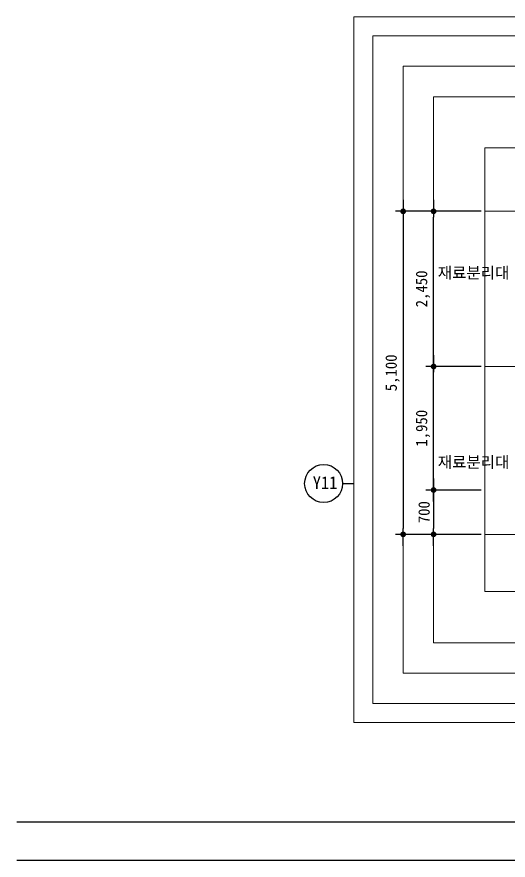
# Model space of a CAD drawing. Header units: millimetres. Extents: x -423835 to -174325, y -1379898 to -1311126.
# Drawn here: x -423835 to -416083, y -1362732 to -1349419 of the extents above; entities that cross this region are included whole.
import ezdxf
from ezdxf.enums import TextEntityAlignment as Align

# ---------------------------------------------------------------- set-up
doc = ezdxf.new("R2010")
doc.units = ezdxf.units.MM
doc.header["$LTSCALE"] = 100
doc.header["$MEASUREMENT"] = 0
doc.header["$PDSIZE"] = -10
doc.linetypes.add('CEN', pattern=[62, 60, -1, 0, -1])
doc.layers.get('0').update_dxf_attribs({"linetype": 'CONTINUOUS'})
doc.layers.get('Defpoints').update_dxf_attribs({"color": 153, "linetype": 'CONTINUOUS'})
for name, color, linetype, lineweight in [('A-AXIS-BUBL', 7, 'CONTINUOUS', 25), ('A-AXIS-LINE', 1, 'CEN', 15), ('A-XXXX-TXT2', 3, 'CONTINUOUS', 25)]:
    doc.layers.add(name, color=color, linetype=linetype, lineweight=lineweight)
doc.layers.add('A-DIMS', color=7, linetype='CONTINUOUS')
doc.layers.add('AA-TEX-2', color=3, linetype='CONTINUOUS')
doc.layers.add('A-XXXX-NPLT', color=144, linetype='CONTINUOUS', lineweight=0, plot=False)
doc.styles.add('HY울릉도L', font='')
doc.styles.add('돋움체', font='')
doc.styles.get('HY울릉도L').set_extended_font_data('HYwulM')
doc.styles.get('돋움체').set_extended_font_data('DotumChe')
doc.dimstyles.new('CDIM', dxfattribs={"dimtxt": 3, "dimasz": 1.5, "dimexe": 2, "dimexo": 1, "dimgap": 1, "dimtad": 1, "dimdec": 0, "dimrnd": 0.5, "dimzin": 0, "dimdsep": 32, "dimlunit": 6, "dimtxsty": 'HY울릉도L', "dimblk1": '_CIDOT', "dimblk2": '_CIDOT', "dimsah": 1, "dimcen": 5.5, "dimclrd": 2, "dimclre": 2, "dimclrt": 7, "dimadec": 0, "dimazin": 0, "dimtfac": 1, "dimtdec": 0, "dimtix": 1, "dimtmove": 2, "dimatfit": 1, "dimldrblk": '_CIDOT', "dimfxl": 1, "dimtolj": 1, "dimtzin": 0, "dimlwd": -1, "dimarcsym": 0})

# ---------------------------------------------------------------- blocks, each defined once
blk = doc.blocks.new('A$C028158C4')
at = {"layer": 'A-AXIS-BUBL', "ltscale": 0.2}
blk.add_line((0, 0), (0, 175), dxfattribs=at)
blk.add_circle((3, 475), 300, dxfattribs=at)
blk = doc.blocks.new('_CIDOT')
at = {"color": 0, "linetype": 'ByBlock'}
blk.add_line((2, 0), (-1, 0), dxfattribs=at)
at = {"color": 0, "linetype": 'ByBlock', "const_width": 0.5}
blk.add_lwpolyline([(-0.25, 0, 1), (0.25, 0, 1)], format="xyb", close=True, dxfattribs=at)
blk = doc.blocks.new('*D387')
at = {"layer": 'A-DIMS', "lineweight": -2, "transparency": 16777216}
for p, q in [((-416509, -1352489), (-417859, -1352489)), ((-416509, -1357589), (-417859, -1357589))]:
    blk.add_line(p, q, dxfattribs=at)
at = {"layer": 'A-DIMS', "transparency": 16777216}
blk.add_line((-417739, -1352579), (-417739, -1357499), dxfattribs=at)
at = {"layer": 'Defpoints', "color": 0, "transparency": 16777216}
for p in [(-416449, -1352489), (-417739, -1357589), (-416449, -1357589)]:
    blk.add_point(p, dxfattribs=at)
at = {"layer": 'A-DIMS', "transparency": 16777216, "xscale": 90, "yscale": 90, "zscale": 90}
for p, rotation in [((-417739, -1352489), 90), ((-417739, -1357589), 270)]:
    blk.add_blockref('_CIDOT', p, dxfattribs=dict(at, rotation=rotation))
at = {"layer": 'A-DIMS', "color": 3, "transparency": 16777216, "insert": (-417906, -1355039), "char_height": 180, "attachment_point": 5, "rotation": 90, "style": '돋움체'}
blk.add_mtext('\\A1;5,100', dxfattribs=at)
blk = doc.blocks.new('*D388')
at = {"layer": 'A-DIMS', "lineweight": -2, "transparency": 16777216}
for p, q in [((-416509, -1354939), (-417379, -1354939)), ((-416509, -1356889), (-417379, -1356889))]:
    blk.add_line(p, q, dxfattribs=at)
at = {"layer": 'A-DIMS', "transparency": 16777216}
blk.add_line((-417259, -1356799), (-417259, -1355029), dxfattribs=at)
at = {"layer": 'Defpoints', "color": 0, "transparency": 16777216}
for p in [(-417259, -1354939), (-416449, -1354939), (-416449, -1356889)]:
    blk.add_point(p, dxfattribs=at)
at = {"layer": 'A-DIMS', "transparency": 16777216, "xscale": 90, "yscale": 90, "zscale": 90}
for p, rotation in [((-417259, -1354939), 90), ((-417259, -1356889), 270)]:
    blk.add_blockref('_CIDOT', p, dxfattribs=dict(at, rotation=rotation))
at = {"layer": 'A-DIMS', "color": 3, "transparency": 16777216, "insert": (-417426, -1355914), "char_height": 180, "attachment_point": 5, "rotation": 90, "style": '돋움체'}
blk.add_mtext('\\A1;1,950', dxfattribs=at)
blk = doc.blocks.new('*D389')
at = {"layer": 'A-DIMS', "lineweight": -2, "transparency": 16777216}
for p, q in [((-416509, -1352489), (-417379, -1352489)), ((-416509, -1354939), (-417379, -1354939))]:
    blk.add_line(p, q, dxfattribs=at)
at = {"layer": 'A-DIMS', "transparency": 16777216}
blk.add_line((-417259, -1354849), (-417259, -1352579), dxfattribs=at)
at = {"layer": 'Defpoints', "color": 0, "transparency": 16777216}
for p in [(-417259, -1352489), (-416449, -1352489), (-416449, -1354939)]:
    blk.add_point(p, dxfattribs=at)
at = {"layer": 'A-DIMS', "transparency": 16777216, "xscale": 90, "yscale": 90, "zscale": 90}
for p, rotation in [((-417259, -1352489), 90), ((-417259, -1354939), 270)]:
    blk.add_blockref('_CIDOT', p, dxfattribs=dict(at, rotation=rotation))
at = {"layer": 'A-DIMS', "color": 3, "transparency": 16777216, "insert": (-417426, -1353714), "char_height": 180, "attachment_point": 5, "rotation": 90, "style": '돋움체'}
blk.add_mtext('\\A1;2,450', dxfattribs=at)
blk = doc.blocks.new('*D390')
at = {"layer": 'A-DIMS', "lineweight": -2, "transparency": 16777216}
for p, q in [((-416509, -1356889), (-417379, -1356889)), ((-416509, -1357589), (-417379, -1357589))]:
    blk.add_line(p, q, dxfattribs=at)
at = {"layer": 'A-DIMS', "transparency": 16777216}
blk.add_line((-417259, -1356979), (-417259, -1357499), dxfattribs=at)
at = {"layer": 'Defpoints', "color": 0, "transparency": 16777216}
for p in [(-416449, -1356889), (-417259, -1357589), (-416449, -1357589)]:
    blk.add_point(p, dxfattribs=at)
at = {"layer": 'A-DIMS', "transparency": 16777216, "xscale": 90, "yscale": 90, "zscale": 90}
for p, rotation in [((-417259, -1356889), 90), ((-417259, -1357589), 270)]:
    blk.add_blockref('_CIDOT', p, dxfattribs=dict(at, rotation=rotation))
at = {"layer": 'A-DIMS', "color": 3, "transparency": 16777216, "insert": (-417409, -1357239), "char_height": 180, "attachment_point": 5, "rotation": 90, "style": '돋움체'}
blk.add_mtext('\\A1;700', dxfattribs=at)

msp = doc.modelspace()

# ---------------------------------------------------------------- linework, layer by layer
at = {"color": 3, "ltscale": 2}
msp.add_line((-423835.4, -1362732.1), (-379750.4, -1362732.1), dxfattribs=at)
at = {"layer": 'A-AXIS-LINE', "ltscale": 50}
for points in [[(-416449.2, -1352489.1), (-408699.2, -1352489.1)], [(-416449.2, -1354939.1), (-408699.2, -1354939.1)], [(-416449.2, -1357589.1), (-408699.2, -1357589.1)]]:
    msp.add_lwpolyline(points, dxfattribs=at)
at = {"layer": 'A-XXXX-NPLT'}
for points in [[(-418519.2, -1349419.1), (-406629.2, -1349419.1), (-406629.2, -1360559.1), (-418519.2, -1360559.1)], [(-418219.2, -1349719.1), (-406929.2, -1349719.1), (-406929.2, -1360259.1), (-418219.2, -1360259.1)], [(-417739.2, -1350199.1), (-407409.2, -1350199.1), (-407409.2, -1359779.1), (-417739.2, -1359779.1)], [(-417259.2, -1350679.1), (-407889.2, -1350679.1), (-407889.2, -1359299.1), (-417259.2, -1359299.1)], [(-416449.2, -1351489.1), (-408699.2, -1351489.1), (-408699.2, -1358489.1), (-416449.2, -1358489.1)]]:
    msp.add_lwpolyline(points, close=True, dxfattribs=at)
at = {"layer": 'Defpoints'}
msp.add_line((-380230.4, -1362132.1), (-423835.4, -1362132.1), dxfattribs=at)

# ---------------------------------------------------------------- block references
at = {"rotation": 90}
msp.add_blockref('A$C028158C4', (-418519.2, -1356789.1), dxfattribs=at)

# ---------------------------------------------------------------- texts
at = {"layer": 'A-XXXX-TXT2', "ltscale": 0.2, "style": '돋움체'}
msp.add_text('Y11', height=200.19, dxfattribs=at).set_placement((-418971.9, -1356772.3), align=Align.MIDDLE)
at = {"layer": 'AA-TEX-2', "style": '돋움체'}
for p in [(-416063.5, -1353458.5), (-416063.5, -1356447.5)]:
    msp.add_text('재료분리대', height=180, dxfattribs=at).set_placement(p, align=Align.MIDDLE_RIGHT)

# ---------------------------------------------------------------- dimensions: what is measured, and where the dimension line sits
at = {"layer": 'A-DIMS'}
for base, p1, p2, angle, picture, middle in [((-417739.2, -1357589.1), (-416449.2, -1352489.1), (-416449.2, -1357589.1), 270, '*D387', (-417906.3, -1355039.1)), ((-417259.2, -1352489.1), (-416449.2, -1354939.1), (-416449.2, -1352489.1), 270, '*D389', (-417426.3, -1353714.1)), ((-417259.2, -1354939.1), (-416449.2, -1356889.1), (-416449.2, -1354939.1), 270, '*D388', (-417426.3, -1355914.1)), ((-417259.2, -1357589.1), (-416449.2, -1356889.1), (-416449.2, -1357589.1), 90, '*D390', (-417409.3, -1357239.1))]:
    dim = msp.add_linear_dim(base=base, p1=p1, p2=p2, angle=angle, dimstyle='CDIM', override={"dimscale": 60, "dimtxsty": '돋움체', "dimclrd": 256, "dimclre": 256, "dimclrt": 3}, dxfattribs=at)
    dim.commit()
    dim.dimension.update_dxf_attribs({"geometry": picture, "text_midpoint": middle})

doc.saveas('drawing.dxf')
